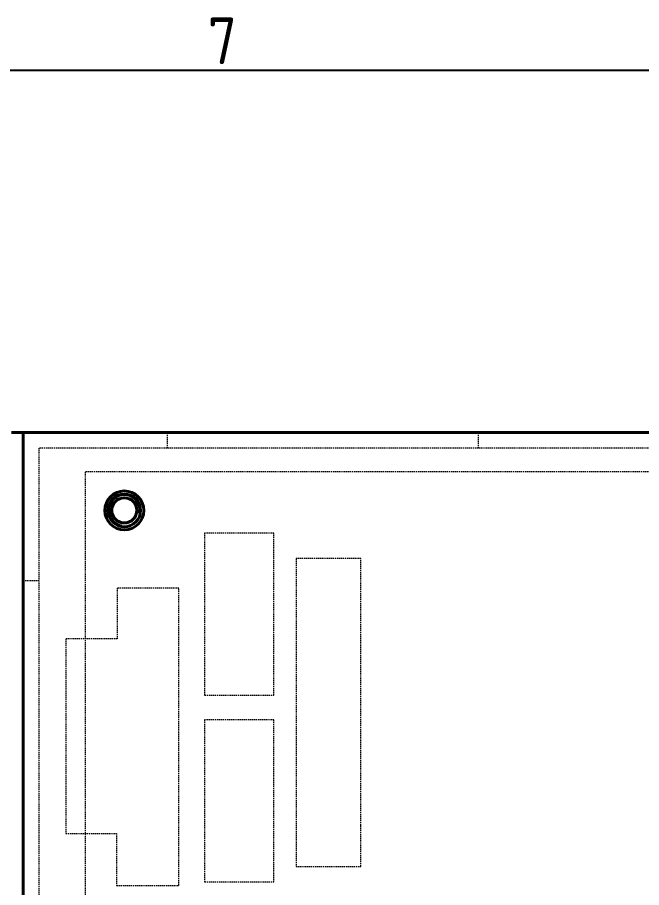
# Model space of a CAD drawing. Header units: inches. Extents: x 6934 to 18973, y 4254 to 7629.
# Drawn here: x 16850 to 16930.3, y 4975 to 5086.8 of the extents above; entities that cross this region are included whole.
import ezdxf

# ---------------------------------------------------------------- set-up
doc = ezdxf.new("R2010")
doc.units = ezdxf.units.IN
doc.header["$MEASUREMENT"] = 0
doc.linetypes.add('입력 정류부 ASSY$0$DASHED', pattern=[0.2067, 0.1654, -0.0413])
for name, color, linetype, lineweight, true_color in [('입력 정류부 ASSY$0$가려진 것(ISO)', 2, '입력 정류부 ASSY$0$DASHED', 18, 0xffff00), ('입력 정류부 ASSY$0$가시적인 것(ISO)', 3, 'Continuous', 40, 0x00ff00), ('입력 정류부 ASSY$0$가시적인 좁은 것(ISO)', 3, 'Continuous', 35, 0x00ff00)]:
    doc.layers.add(name, color=color, linetype=linetype, lineweight=lineweight, true_color=true_color)
doc.layers.add('입력 정류부 ASSY$0$경계(ISO)', color=7, linetype='Continuous', lineweight=25)
doc.styles.add('입력 정류부 ASSY$0$문자 텍스트_PSTEK_POSCO', font='isocp.shx')

# ---------------------------------------------------------------- blocks, each defined once
blk = doc.blocks.new('입력 정류부 ASSY$0$경계 Default Border')
at = {"layer": '입력 정류부 ASSY$0$경계(ISO)', "flags": 128}
blk.add_lwpolyline([(10, 10), (10, 410), (584, 410), (584, 10), (10, 10)], dxfattribs=at)
at = {"layer": '입력 정류부 ASSY$0$경계(ISO)', "color": 2, "true_color": 0xffff00, "insert": (110.208, 410.393), "char_height": 3, "attachment_point": 7, "style": '입력 정류부 ASSY$0$문자 텍스트_PSTEK_POSCO'}
blk.add_mtext('7', dxfattribs=at)
blk = doc.blocks.new('입력 정류부 ASSY')
at = {"layer": '입력 정류부 ASSY$0$가려진 것(ISO)'}
for p, q in [((215.2, 773.43), (215.2, 771.43)), ((255.2, 773.43), (255.2, 771.43)), ((198.7, 771.43), (198.7, 443.43)), ((388.2, 771.43), (198.7, 771.43)), ((204.7, 768.43), (382.19, 768.43)), ((204.7, 746.94), (204.7, 768.43)), ((220.03, 760.51), (220.03, 739.68)), ((228.92, 760.51), (220.03, 760.51)), ((228.92, 739.68), (228.92, 760.51)), ((231.78, 757.26), (231.8, 717.69)), ((240.1, 757.26), (231.78, 757.26)), ((240.1, 722.96), (240.1, 757.26)), ((196.7, 754.43), (198.7, 754.43)), ((208.77, 753.43), (208.77, 746.94)), ((216.7, 753.43), (208.77, 753.43)), ((216.7, 715.23), (216.7, 753.43)), ((208.77, 746.94), (202.2, 746.94)), ((202.2, 746.94), (202.2, 721.93)), ((204.7, 721.93), (204.7, 746.94)), ((220.03, 739.68), (228.92, 739.68)), ((220.03, 736.51), (220.03, 715.69)), ((228.92, 736.51), (220.03, 736.51)), ((228.92, 715.69), (228.92, 736.51)), ((240.1, 717.69), (240.1, 722.96)), ((202.2, 721.93), (208.7, 721.93)), ((204.7, 613.44), (204.7, 721.93)), ((208.7, 721.93), (208.7, 715.23)), ((231.8, 717.69), (240.1, 717.69)), ((220.03, 715.69), (228.92, 715.69)), ((208.7, 715.23), (216.7, 715.23))]:
    blk.add_line(p, q, dxfattribs=at)
at = {"layer": '입력 정류부 ASSY$0$가시적인 것(ISO)'}
for p, q in [((195.2, 773.44), (382.2, 773.44)), ((196.7, 773.43), (196.7, 441.43)), ((390.2, 773.43), (196.7, 773.43))]:
    blk.add_line(p, q, dxfattribs=at)
for centre, radius in [((209.7, 763.43), 2.5), ((209.7, 763.43), 2.1), ((209.7, 763.44), 1.62)]:
    blk.add_circle(centre, radius, dxfattribs=at)
at = {"layer": '입력 정류부 ASSY$0$가시적인 좁은 것(ISO)'}
blk.add_arc((209.7, 763.44), 2, 350, 260, dxfattribs=at)
at = {"xscale": 2, "yscale": 2, "zscale": 2}
blk.add_blockref('입력 정류부 ASSY$0$경계 Default Border', (0, 0), dxfattribs=at)

msp = doc.modelspace()

# ---------------------------------------------------------------- block references
msp.add_blockref('입력 정류부 ASSY', (16654.075, 4260.012))

doc.saveas('drawing.dxf')
